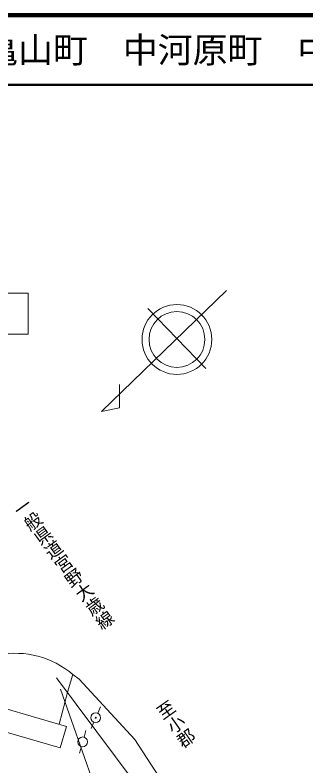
# Model space of a CAD drawing. Units: millimetres, scale not verified. Extents: x 40000 to 680000, y 20000 to 380000.
# Drawn here: x 424580 to 466264, y 272488 to 380000 of the extents above; entities that cross this region are included whole.
import ezdxf
from ezdxf.enums import TextEntityAlignment as Align

# ---------------------------------------------------------------- set-up
doc = ezdxf.new("R2010")
doc.units = ezdxf.units.MM
doc.header["$LTSCALE"] = 1000
for name, color, linetype, lineweight in [('M-BGD', 7, 'Continuous', 13), ('M-BMK-SRVR', 3, 'Continuous', 13), ('M-STR-STR3', 7, 'Continuous', 13), ('M-STR-STRC', 7, 'Continuous', 13), ('M-TTL', 2, 'Continuous', 140), ('M-TTL-LINE', 7, 'Continuous', 50)]:
    doc.layers.add(name, color=color, linetype=linetype, lineweight=lineweight)
doc.layers.add('M-TTL-TXT', color=7, linetype='Continuous')
doc.styles.add('@ＭＳ ゴシック', font='')
doc.styles.add('ＭＳ ゴシック', font='')
doc.styles.get('@ＭＳ ゴシック').set_extended_font_data('@MS Gothic')
doc.styles.get('ＭＳ ゴシック').set_extended_font_data('MS Gothic')

msp = doc.modelspace()

# ---------------------------------------------------------------- linework, layer by layer
at = {"layer": 'M-BGD'}
for p, q in [((415439, 340196), (426465, 340196)), ((426465, 340196), (426465, 334322)), ((415439, 334322), (426465, 334322)), ((432080, 283055), (432842, 285595)), ((432842, 285595), (433774, 284918)), ((433774, 284918), (441732, 276282)), ((432080, 283055), (431742, 281700)), ((430895, 278483), (431742, 281700)), ((436426, 280047), (436824, 280965)), ((435869, 278763), (435472, 277845)), ((434466, 276617), (434736, 277580)), ((434087, 275269), (433816, 274307)), ((441732, 276282), (448336, 266122))]:
    msp.add_line(p, q, dxfattribs=at)
for centre, radius in [((436148, 279405), 700), ((436148, 279405), 80.8), ((434276, 275943), 700)]:
    msp.add_circle(centre, radius, dxfattribs=at)
msp.add_arc((424664, 276058), 12563, 49.38586, 101.03678, dxfattribs=at)
at = {"layer": 'M-BMK-SRVR'}
for p, q in [((454877, 340579), (436984, 323237)), ((451919, 329412), (443631, 337964)), ((439525, 323744), (439543, 327088)), ((436984, 323237), (439525, 323744))]:
    msp.add_line(p, q, dxfattribs=at)
for radius in [5000, 4000]:
    msp.add_circle((447777, 333549), radius, dxfattribs=at)
at = {"layer": 'M-STR-STR3'}
for p, q in [((413922, 283390), (431941, 278131)), ((431036, 275065), (412788, 280405)), ((431941, 278131), (431036, 275065))]:
    msp.add_line(p, q, dxfattribs=at)
at = {"layer": 'M-STR-STRC'}
for p, q in [((430527, 285088), (450257, 258722)), ((431116, 283504), (441876, 252617))]:
    msp.add_line(p, q, dxfattribs=at)
at = {"layer": 'M-TTL'}
msp.add_line((680000, 380000), (40000, 380000), dxfattribs=at)
at = {"layer": 'M-TTL-LINE'}
msp.add_line((40000, 370000), (680000, 370000), dxfattribs=at)

# ---------------------------------------------------------------- texts
at = {"layer": 'M-BGD', "style": '@ＭＳ ゴシック'}
for s, rotation, p in [('一般県道宮野大歳線', 306.056, (431526, 301459)), ('至小郡', 305.192, (447615, 278487))]:
    msp.add_text(s, height=1833, rotation=rotation, dxfattribs=at).set_placement(p, align=Align.MIDDLE_CENTER)
at = {"layer": 'M-TTL-TXT', "style": 'ＭＳ ゴシック'}
msp.add_text('山口市亀山町\u3000中河原町\u3000中央二丁目', height=3666, dxfattribs=at).set_placement((405024, 375000), align=Align.MIDDLE_LEFT)

doc.saveas('drawing.dxf')
